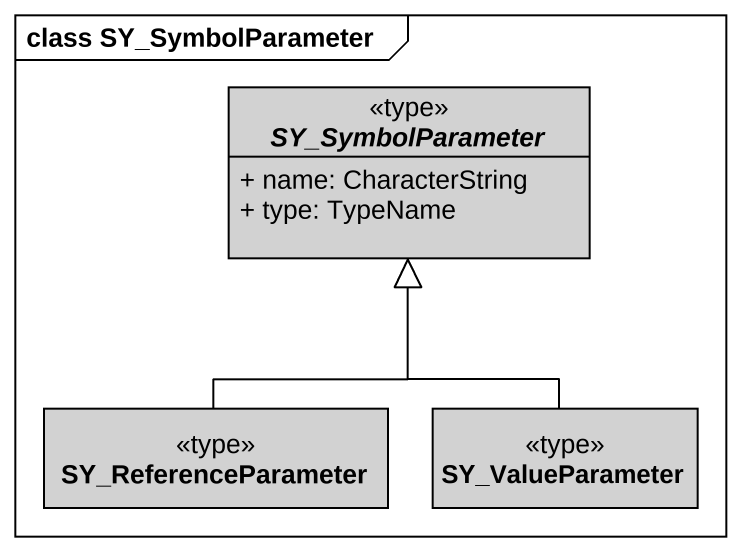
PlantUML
@startuml
mainframe class SY_SymbolParameter
hide circle
hide empty members
skinparam classAttributeIconSize 0
abstract class SY_SymbolParameter <<type>> #D2D2D2 {
  + name: CharacterString
  + type: TypeName
}
class SY_ReferenceParameter <<type>> #D2D2D2
class SY_ValueParameter <<type>> #D2D2D2
SY_ReferenceParameter -up-|> SY_SymbolParameter
SY_ValueParameter -up-|> SY_SymbolParameter
@enduml
